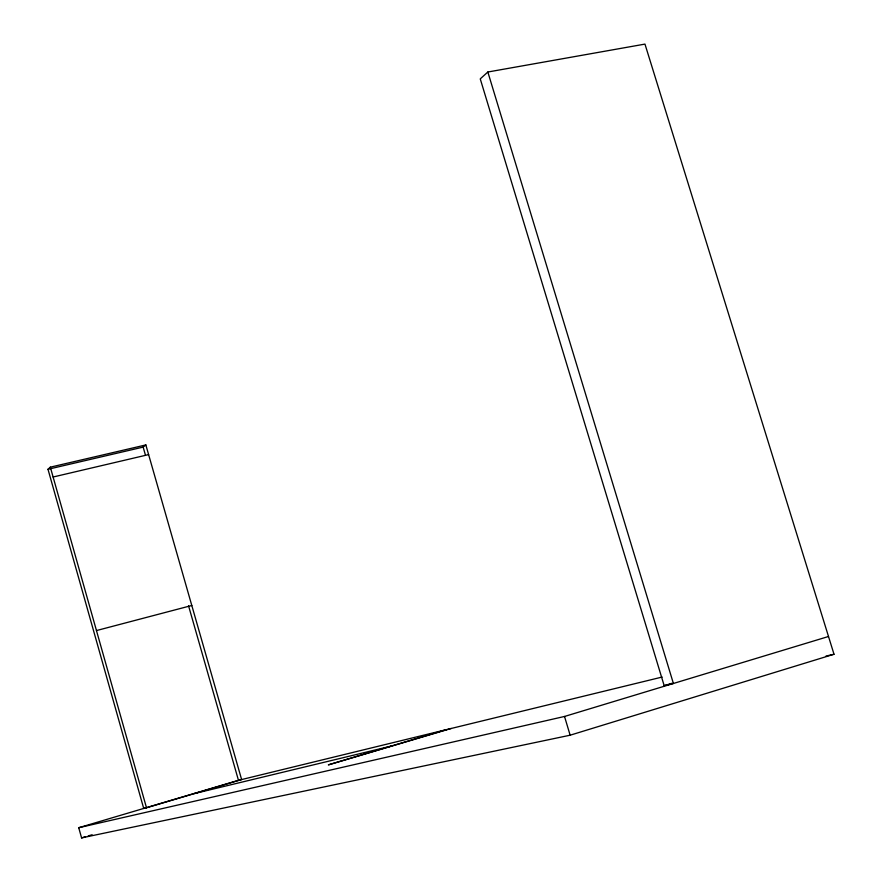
<?xml version="1.0" encoding="UTF-8"?>
<svg xmlns="http://www.w3.org/2000/svg" width="882" height="882" viewBox="0 0 882 882"><rect width="100%" height="100%" fill="white"/><g stroke="black" fill="none" stroke-linecap="round" stroke-linejoin="round"><path stroke-width="1.32" d="M47.992 469.279L50.329 467.162L145.85 444.936L241.624 779.567L146.5 807.78L143.711 808.441L47.992 469.279L143.149 447.108L145.85 444.936M487.845 72.015L480.249 78.873L664.168 685.656L673.407 683.484L487.845 72.015L644.962 44.1L834.008 654.246L570.136 735.202L81.585 837.9L78.73 827.724L238.471 780.327L662.128 677.056M664.168 685.656L672.073 683.263M78.73 827.724L564.524 716.46L828.507 636.495M81.585 837.9L85.543 836.72M88.178 835.927L92.136 834.747M445.972 729.745L328.336 764.881L451.198 728.477M96.469 630.564L191.802 605.482M194.47 793.557L391.167 746.117M53.107 477.008L148.617 454.605M825.96 656.087L834.008 654.246M564.524 716.46L570.136 735.202M143.149 447.108L145.42 455.046M188.539 605.78L238.471 780.327M50.329 467.162L146.5 807.78"/></g></svg>
